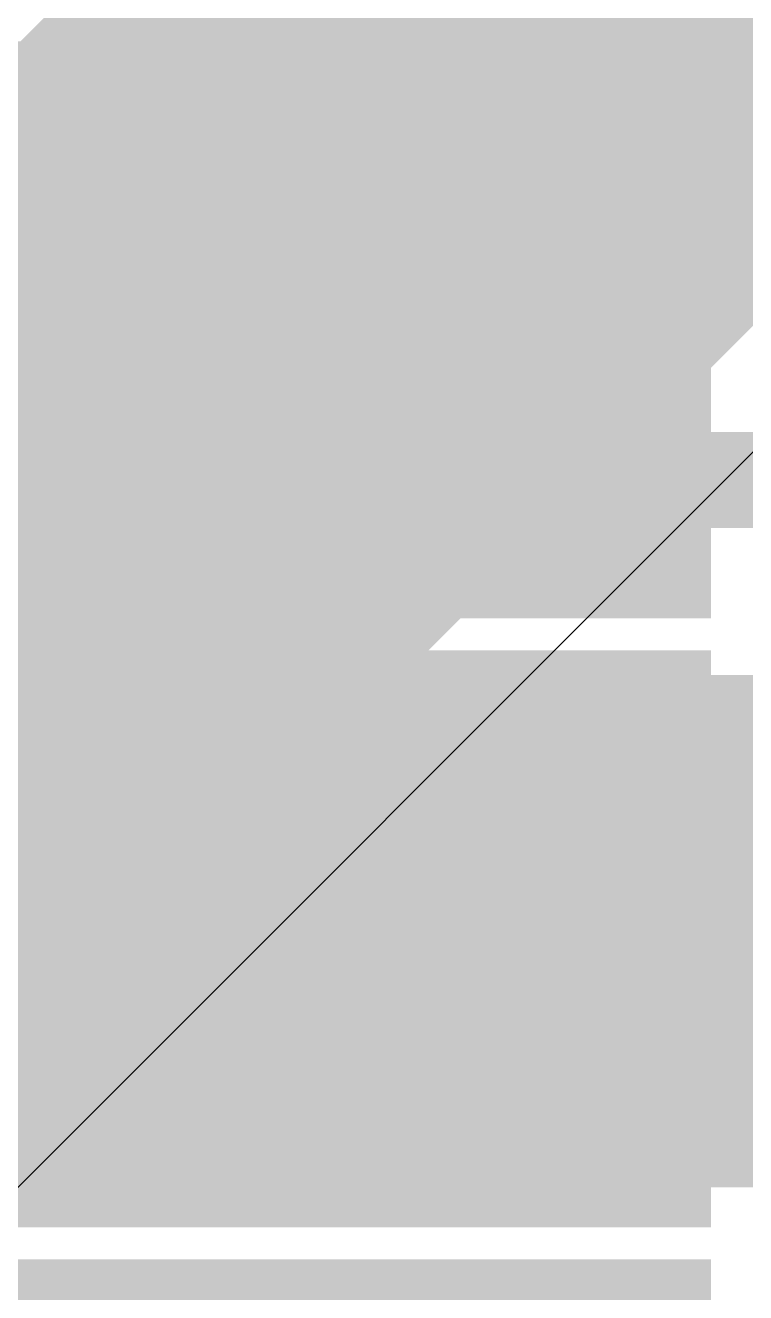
# Model space of a CAD drawing. Header units: inches. Extents: x 0 to 12.4, y -0.6 to 2.2.
# Drawn here: x 2.3867 to 2.4458, y 0.2253 to 0.3293 of the extents above; entities that cross this region are included whole.
import ezdxf

# ---------------------------------------------------------------- set-up
doc = ezdxf.new("R2010")
doc.units = ezdxf.units.IN
doc.header["$MEASUREMENT"] = 0
for name, color, linetype in [('Bottom Layer', 5, 'Continuous'), ('Dimension', 6, 'Continuous'), ('Top Layer', 1, 'Continuous'), ('Top Paste', 8, 'Continuous'), ('Top Solder', 216, 'Continuous')]:
    doc.layers.add(name, color=color, linetype=linetype)

# ---------------------------------------------------------------- blocks, each defined once
blk = doc.blocks.new('E07_400M10S_10')
at = {"layer": 'Top Layer'}
for points in [[(-0.28346, -0.21496), (-0.23228, -0.21496), (-0.23228, -0.25433), (-0.28346, -0.25433)], [(-0.28346, -0.26496), (-0.23228, -0.26496), (-0.23228, -0.30433), (-0.28346, -0.30433)]]:
    blk.add_hatch(color=1, dxfattribs=at).paths.add_polyline_path(points)
at = {"layer": 'Top Paste'}
for points in [[(-0.28346, -0.21496), (-0.23228, -0.21496), (-0.23228, -0.25433), (-0.28346, -0.25433)], [(-0.28346, -0.26496), (-0.23228, -0.26496), (-0.23228, -0.30433), (-0.28346, -0.30433)]]:
    blk.add_hatch(color=8, dxfattribs=at).paths.add_polyline_path(points)
at = {"layer": 'Top Solder'}
for points in [[(-0.28746, -0.16096), (-0.22828, -0.16096), (-0.22828, -0.20833), (-0.28746, -0.20833)], [(-0.28746, -0.21096), (-0.22828, -0.21096), (-0.22828, -0.25833), (-0.28746, -0.25833)], [(-0.28746, -0.26096), (-0.22828, -0.26096), (-0.22828, -0.30833), (-0.28746, -0.30833)]]:
    blk.add_hatch(color=216, dxfattribs=at).paths.add_polyline_path(points)

msp = doc.modelspace()

# ---------------------------------------------------------------- hatches: boundary and pattern name
at = {"layer": 'Top Layer'}
msp.add_hatch(color=1, dxfattribs=at).paths.add_polyline_path([(2.334, 0.23393), (2.47801, 0.23393), (2.47801, 0.276), (2.334, 0.276)])

# ---------------------------------------------------------------- linework, layer by layer
at = {"layer": 'Bottom Layer'}
msp.add_line((2.38205, 0.22995), (2.50444, 0.35233), dxfattribs=at)
msp.add_lwpolyline([(2.356, 0.256, 0.05906, 0.05906, 0), (2.51753, 0.41753, 0.05906, 0.05906, 0)], format="xyseb", dxfattribs=at)
at = {"layer": 'Dimension'}
for points in [[(2.32626, 0.292, 0.00787, 0.00787, 0), (2.44235, 0.292, 0.00787, 0.00787, 0)], [(2.44235, 0.292, 0.00787, 0.00787, 0), (2.4425, 0.292, 0.00787, 0.00787, 0)], [(2.4425, 0.292, 0.00787, 0.00787, 0), (2.4499, 0.292, 0.00787, 0.00787, 0)], [(2.32626, 0.25657, 0.00787, 0.00787, 0), (2.44158, 0.25657, 0.00787, 0.00787, 0)], [(2.44158, 0.25657, 0.00787, 0.00787, 0), (2.44174, 0.25657, 0.00787, 0.00787, 0)], [(2.44174, 0.25657, 0.00787, 0.00787, 0), (2.4499, 0.25657, 0.00787, 0.00787, 0)]]:
    msp.add_lwpolyline(points, format="xyseb", dxfattribs=at)
for points in [[(2.44038, 0.292, 0.00394, 0.00394, 1), (2.44432, 0.292, 0.00394, 0.00394, 1)], [(2.44038, 0.292, 0.00394, 0.00394, 1), (2.44432, 0.292, 0.00394, 0.00394, 1)], [(2.44053, 0.292, 0.00394, 0.00394, 1), (2.44447, 0.292, 0.00394, 0.00394, 1)], [(2.44053, 0.292, 0.00394, 0.00394, 1), (2.44447, 0.292, 0.00394, 0.00394, 1)], [(2.43961, 0.25657, 0.00394, 0.00394, 1), (2.44355, 0.25657, 0.00394, 0.00394, 1)], [(2.43961, 0.25657, 0.00394, 0.00394, 1), (2.44355, 0.25657, 0.00394, 0.00394, 1)], [(2.43977, 0.25657, 0.00394, 0.00394, 1), (2.44371, 0.25657, 0.00394, 0.00394, 1)], [(2.43977, 0.25657, 0.00394, 0.00394, 1), (2.44371, 0.25657, 0.00394, 0.00394, 1)]]:
    msp.add_lwpolyline(points, format="xyseb", close=True, dxfattribs=at)

# ---------------------------------------------------------------- block references
at = {"rotation": 180}
msp.add_blockref('E07_400M10S_10', (2.15551, 0.01969), dxfattribs=at)

doc.saveas('drawing.dxf')
